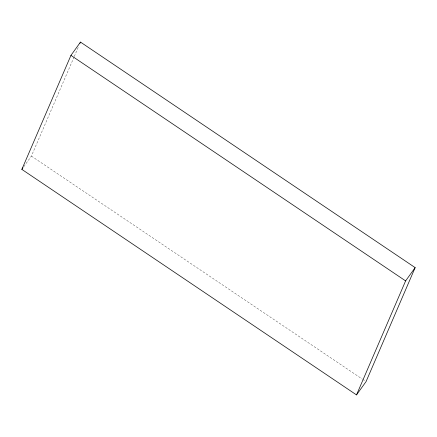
<?xml version="1.0" encoding="UTF-8"?>
<svg xmlns="http://www.w3.org/2000/svg" width="437" height="437" viewBox="0 0 437 437"><rect width="100%" height="100%" fill="white"/><g stroke="black" fill="none" stroke-linecap="round" stroke-linejoin="round"><path stroke-width="0.33" stroke-dasharray="2.19 1.64" d="M23.838 166.612L31.393 156.096L74.011 57.127M74.285 56.504L78.868 45.852M31.393 156.096L362.098 378.95M362.661 379.332L365.49 381.239"/><path stroke-width="0.66" d="M21.85 169.381L70.947 55.379L80.49 42.094L415.15 267.619L366.053 381.621L356.51 394.906L21.85 169.381L23.041 167.721M79.949 43.35L80.49 42.094M356.51 394.906L405.607 280.904L415.15 267.619M70.947 55.379L405.607 280.904"/></g></svg>
